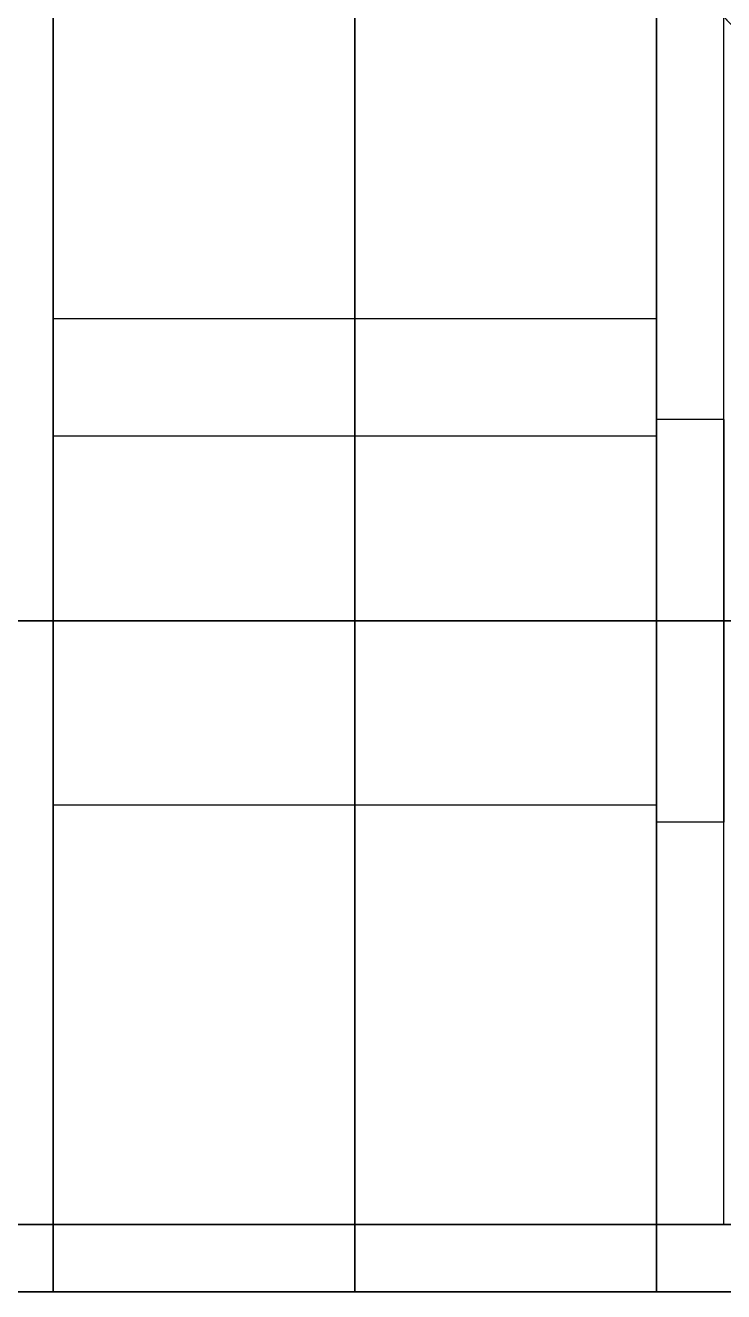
# Model space of a CAD drawing. Header units: millimetres. Extents: x -6529 to 809, y -8611 to 207.
# Drawn here: x 750.19 to 771.03, y -5011.21 to -4973.46 of the extents above; entities that cross this region are included whole.
import ezdxf

# ---------------------------------------------------------------- set-up
doc = ezdxf.new("R2010")
doc.units = ezdxf.units.MM
doc.header["$MEASUREMENT"] = 0
doc.layers.add('platen', color=7, linetype='Continuous', true_color=0x007f00)
doc.layers.add('staal', color=5, linetype='Continuous', true_color=0x0000ff)

# ---------------------------------------------------------------- blocks, each defined once
blk = doc.blocks.new('top plaat')
at = {"layer": 'platen'}
for points in [[(1276, -1276), (1276, -1256), (1276, -1236)], [(1276, -1276, 18), (1276, -1256, 18), (1276, -1236, 18)], [(1276, -1276, 9), (1276, -1256, 9), (1276, -1236, 9)], [(1276, -1256), (1276, -1256, 9), (1276, -1256, 18)], [(1276, -1276), (1276, -1276, 9), (1276, -1276, 18)]]:
    blk.add_open_spline(points, degree=2, dxfattribs=at)
for points in [[(40, -1276), (349, -1276), (658, -1276), (967, -1276), (1276, -1276)], [(40, -1276, 18), (349, -1276, 18), (658, -1276, 18), (967, -1276, 18), (1276, -1276, 18)], [(40, -1276, 9), (349, -1276, 9), (658, -1276, 9), (967, -1276, 9), (1276, -1276, 9)]]:
    blk.add_open_spline(points, degree=2, knots=[5973.638309, 5973.638309, 5973.638309, 6592.931454, 6592.931454, 7212.2246, 7212.2246, 7212.2246], dxfattribs=at)
blk = doc.blocks.new('plaat base')
at = {"layer": 'platen'}
for p, q in [((1296, -332), (1296, -332, 18)), ((1290.5, -337.5), (1290.5, -337.5, 18)), ((1301.5, -337.5), (1301.5, -337.5, 18)), ((1296, -343), (1296, -343, 18)), ((1296, -407), (1296, -407, 18)), ((1290.5, -412.5), (1290.5, -412.5, 18)), ((1301.5, -412.5), (1301.5, -412.5, 18)), ((1296, -418), (1296, -418, 18)), ((1296, -482), (1296, -482, 18)), ((1290.5, -487.5), (1290.5, -487.5, 18)), ((1301.5, -487.5), (1301.5, -487.5, 18)), ((1296, -493), (1296, -493, 18)), ((1296, -557), (1296, -557, 18)), ((1290.5, -562.5), (1290.5, -562.5, 18)), ((1301.5, -562.5), (1301.5, -562.5, 18)), ((1296, -568), (1296, -568, 18)), ((1296, -932), (1296, -932, 18)), ((1290.5, -937.5), (1290.5, -937.5, 18)), ((1301.5, -937.5), (1301.5, -937.5, 18)), ((1296, -943), (1296, -943, 18)), ((1296, -1007), (1296, -1007, 18)), ((1290.5, -1012.5), (1290.5, -1012.5, 18)), ((1301.5, -1012.5), (1301.5, -1012.5, 18)), ((1296, -1018), (1296, -1018, 18)), ((1296, -1082), (1296, -1082, 18)), ((1290.5, -1087.5), (1290.5, -1087.5, 18)), ((1301.5, -1087.5), (1301.5, -1087.5, 18)), ((1296, -1093), (1296, -1093, 18)), ((1296, -1157), (1296, -1157, 18)), ((1290.5, -1162.5), (1290.5, -1162.5, 18)), ((1301.5, -1162.5), (1301.5, -1162.5, 18)), ((1296, -1168), (1296, -1168, 18))]:
    blk.add_line(p, q, dxfattribs=at)
for points in [[(1316, -300), (1287, -300), (1258, -300)], [(1316, -300, 18), (1287, -300, 18), (1258, -300, 18)], [(1316, -300, 9), (1287, -300, 9), (1258, -300, 9)], [(1287, -300), (1287, -300, 9), (1287, -300, 18)], [(1316, -600), (1316, -450), (1316, -300)], [(1316, -300), (1316, -300, 9), (1316, -300, 18)], [(1316, -600, 18), (1316, -450, 18), (1316, -300, 18)], [(1316, -600, 9), (1316, -450, 9), (1316, -300, 9)], [(1316, -450), (1316, -450, 9), (1316, -450, 18)], [(1258, -600), (1287, -600), (1316, -600)], [(1258, -600, 18), (1287, -600, 18), (1316, -600, 18)], [(1258, -600, 9), (1287, -600, 9), (1316, -600, 9)], [(1287, -600), (1287, -600, 9), (1287, -600, 18)], [(1316, -600), (1316, -600, 9), (1316, -600, 18)], [(1316, -900), (1287, -900), (1258, -900)], [(1316, -900, 18), (1287, -900, 18), (1258, -900, 18)], [(1316, -900, 9), (1287, -900, 9), (1258, -900, 9)], [(1287, -900), (1287, -900, 9), (1287, -900, 18)], [(1316, -1200), (1316, -1050), (1316, -900)], [(1316, -900), (1316, -900, 9), (1316, -900, 18)], [(1316, -1200, 18), (1316, -1050, 18), (1316, -900, 18)], [(1316, -1200, 9), (1316, -1050, 9), (1316, -900, 9)], [(1316, -1050), (1316, -1050, 9), (1316, -1050, 18)], [(958, -1200), (1137, -1200), (1316, -1200)], [(958, -1200, 18), (1137, -1200, 18), (1316, -1200, 18)], [(958, -1200, 9), (1137, -1200, 9), (1316, -1200, 9)], [(1316, -1200), (1316, -1200, 9), (1316, -1200, 18)]]:
    blk.add_open_spline(points, degree=2, dxfattribs=at)
for points in [[(1290.5, -337.5), (1290.5, -332), (1296, -332), (1301.5, -332), (1301.5, -337.5), (1301.5, -343), (1296, -343), (1290.5, -343), (1290.5, -337.5)], [(1290.5, -337.5, 18), (1290.5, -332, 18), (1296, -332, 18), (1301.5, -332, 18), (1301.5, -337.5, 18), (1301.5, -343, 18), (1296, -343, 18), (1290.5, -343, 18), (1290.5, -337.5, 18)], [(1290.5, -412.5), (1290.5, -407), (1296, -407), (1301.5, -407), (1301.5, -412.5), (1301.5, -418), (1296, -418), (1290.5, -418), (1290.5, -412.5)], [(1290.5, -412.5, 18), (1290.5, -407, 18), (1296, -407, 18), (1301.5, -407, 18), (1301.5, -412.5, 18), (1301.5, -418, 18), (1296, -418, 18), (1290.5, -418, 18), (1290.5, -412.5, 18)], [(1290.5, -487.5), (1290.5, -482), (1296, -482), (1301.5, -482), (1301.5, -487.5), (1301.5, -493), (1296, -493), (1290.5, -493), (1290.5, -487.5)], [(1290.5, -487.5, 18), (1290.5, -482, 18), (1296, -482, 18), (1301.5, -482, 18), (1301.5, -487.5, 18), (1301.5, -493, 18), (1296, -493, 18), (1290.5, -493, 18), (1290.5, -487.5, 18)], [(1290.5, -562.5), (1290.5, -557), (1296, -557), (1301.5, -557), (1301.5, -562.5), (1301.5, -568), (1296, -568), (1290.5, -568), (1290.5, -562.5)], [(1290.5, -562.5, 18), (1290.5, -557, 18), (1296, -557, 18), (1301.5, -557, 18), (1301.5, -562.5, 18), (1301.5, -568, 18), (1296, -568, 18), (1290.5, -568, 18), (1290.5, -562.5, 18)], [(1290.5, -937.5), (1290.5, -932), (1296, -932), (1301.5, -932), (1301.5, -937.5), (1301.5, -943), (1296, -943), (1290.5, -943), (1290.5, -937.5)], [(1290.5, -937.5, 18), (1290.5, -932, 18), (1296, -932, 18), (1301.5, -932, 18), (1301.5, -937.5, 18), (1301.5, -943, 18), (1296, -943, 18), (1290.5, -943, 18), (1290.5, -937.5, 18)], [(1290.5, -1012.5), (1290.5, -1007), (1296, -1007), (1301.5, -1007), (1301.5, -1012.5), (1301.5, -1018), (1296, -1018), (1290.5, -1018), (1290.5, -1012.5)], [(1290.5, -1012.5, 18), (1290.5, -1007, 18), (1296, -1007, 18), (1301.5, -1007, 18), (1301.5, -1012.5, 18), (1301.5, -1018, 18), (1296, -1018, 18), (1290.5, -1018, 18), (1290.5, -1012.5, 18)], [(1290.5, -1087.5), (1290.5, -1082), (1296, -1082), (1301.5, -1082), (1301.5, -1087.5), (1301.5, -1093), (1296, -1093), (1290.5, -1093), (1290.5, -1087.5)], [(1290.5, -1087.5, 18), (1290.5, -1082, 18), (1296, -1082, 18), (1301.5, -1082, 18), (1301.5, -1087.5, 18), (1301.5, -1093, 18), (1296, -1093, 18), (1290.5, -1093, 18), (1290.5, -1087.5, 18)], [(1290.5, -1162.5), (1290.5, -1157), (1296, -1157), (1301.5, -1157), (1301.5, -1162.5), (1301.5, -1168), (1296, -1168), (1290.5, -1168), (1290.5, -1162.5)], [(1290.5, -1162.5, 18), (1290.5, -1157, 18), (1296, -1157, 18), (1301.5, -1157, 18), (1301.5, -1162.5, 18), (1301.5, -1168, 18), (1296, -1168, 18), (1290.5, -1168, 18), (1290.5, -1162.5, 18)]]:
    blk.add_rational_spline(points, [1, 0.707106781187, 1, 0.707106781187, 1, 0.707106781187, 1, 0.707106781187, 1], degree=2, knots=[-31.415927, -31.415927, -31.415927, -23.561945, -23.561945, -15.707963, -15.707963, -7.853982, -7.853982, 0, 0, 0], dxfattribs=at)

msp = doc.modelspace()

# ---------------------------------------------------------------- linework, layer by layer
at = {"layer": 'staal'}
for p, q in [((771.026, -4985.207, 1145.5), (769.026, -4985.207, 1145.5)), ((771.026, -4985.207, 1220.5), (769.026, -4985.207, 1220.5)), ((771.026, -4985.207, 995.5), (769.026, -4985.207, 995.5)), ((771.026, -4985.207, 1070.5), (769.026, -4985.207, 1070.5)), ((771.026, -4985.207, 845.5), (769.026, -4985.207, 845.5)), ((771.026, -4985.207, 920.5), (769.026, -4985.207, 920.5)), ((771.026, -4985.207, 770.5), (769.026, -4985.207, 770.5)), ((771.026, -4985.207, 695.5), (769.026, -4985.207, 695.5)), ((771.026, -4985.207, 95.5), (769.026, -4985.207, 95.5)), ((771.026, -4985.207, 170.5), (769.026, -4985.207, 170.5)), ((771.026, -4985.207, 320.5), (769.026, -4985.207, 320.5)), ((771.026, -4985.207, 245.5), (769.026, -4985.207, 245.5)), ((771.026, -4985.207, 470.5), (769.026, -4985.207, 470.5)), ((771.026, -4985.207, 395.5), (769.026, -4985.207, 395.5)), ((771.026, -4985.207, 620.5), (769.026, -4985.207, 620.5)), ((771.026, -4985.207, 545.5), (769.026, -4985.207, 545.5)), ((769.026, -4991.207, 40), (771.026, -4991.207, 40)), ((769.026, -4991.207, 1276), (771.026, -4991.207, 1276)), ((771.026, -4991.207, 1139.5), (769.026, -4991.207, 1139.5)), ((771.026, -4991.207, 1151.5), (769.026, -4991.207, 1151.5)), ((771.026, -4991.207, 1214.5), (769.026, -4991.207, 1214.5)), ((771.026, -4991.207, 1226.5), (769.026, -4991.207, 1226.5)), ((771.026, -4991.207, 989.5), (769.026, -4991.207, 989.5)), ((771.026, -4991.207, 1001.5), (769.026, -4991.207, 1001.5)), ((771.026, -4991.207, 1064.5), (769.026, -4991.207, 1064.5)), ((771.026, -4991.207, 1076.5), (769.026, -4991.207, 1076.5)), ((771.026, -4991.207, 839.5), (769.026, -4991.207, 839.5)), ((771.026, -4991.207, 851.5), (769.026, -4991.207, 851.5)), ((771.026, -4991.207, 914.5), (769.026, -4991.207, 914.5)), ((771.026, -4991.207, 926.5), (769.026, -4991.207, 926.5)), ((771.026, -4991.207, 764.5), (769.026, -4991.207, 764.5)), ((771.026, -4991.207, 776.5), (769.026, -4991.207, 776.5)), ((771.026, -4991.207, 689.5), (769.026, -4991.207, 689.5)), ((771.026, -4991.207, 701.5), (769.026, -4991.207, 701.5)), ((771.026, -4991.207, 89.5), (769.026, -4991.207, 89.5)), ((771.026, -4991.207, 101.5), (769.026, -4991.207, 101.5)), ((771.026, -4991.207, 164.5), (769.026, -4991.207, 164.5)), ((771.026, -4991.207, 176.5), (769.026, -4991.207, 176.5)), ((771.026, -4991.207, 314.5), (769.026, -4991.207, 314.5)), ((771.026, -4991.207, 326.5), (769.026, -4991.207, 326.5)), ((771.026, -4991.207, 239.5), (769.026, -4991.207, 239.5)), ((771.026, -4991.207, 251.5), (769.026, -4991.207, 251.5)), ((771.026, -4991.207, 464.5), (769.026, -4991.207, 464.5)), ((771.026, -4991.207, 476.5), (769.026, -4991.207, 476.5)), ((771.026, -4991.207, 389.5), (769.026, -4991.207, 389.5)), ((771.026, -4991.207, 401.5), (769.026, -4991.207, 401.5)), ((771.026, -4991.207, 614.5), (769.026, -4991.207, 614.5)), ((771.026, -4991.207, 626.5), (769.026, -4991.207, 626.5)), ((771.026, -4991.207, 539.5), (769.026, -4991.207, 539.5)), ((771.026, -4991.207, 551.5), (769.026, -4991.207, 551.5)), ((771.026, -4997.207, 1145.5), (769.026, -4997.207, 1145.5)), ((771.026, -4997.207, 1220.5), (769.026, -4997.207, 1220.5)), ((771.026, -4997.207, 995.5), (769.026, -4997.207, 995.5)), ((771.026, -4997.207, 1070.5), (769.026, -4997.207, 1070.5)), ((771.026, -4997.207, 845.5), (769.026, -4997.207, 845.5)), ((771.026, -4997.207, 920.5), (769.026, -4997.207, 920.5)), ((771.026, -4997.207, 770.5), (769.026, -4997.207, 770.5)), ((771.026, -4997.207, 695.5), (769.026, -4997.207, 695.5)), ((771.026, -4997.207, 95.5), (769.026, -4997.207, 95.5)), ((771.026, -4997.207, 170.5), (769.026, -4997.207, 170.5)), ((771.026, -4997.207, 320.5), (769.026, -4997.207, 320.5)), ((771.026, -4997.207, 245.5), (769.026, -4997.207, 245.5)), ((771.026, -4997.207, 470.5), (769.026, -4997.207, 470.5)), ((771.026, -4997.207, 395.5), (769.026, -4997.207, 395.5)), ((771.026, -4997.207, 620.5), (769.026, -4997.207, 620.5)), ((771.026, -4997.207, 545.5), (769.026, -4997.207, 545.5))]:
    msp.add_line(p, q, dxfattribs=at)
msp.add_lwpolyline([(-506.974, -3695.207), (809.026, -3695.207), (809.026, -5011.207), (-506.974, -5011.207)], close=True, dxfattribs=at)
for points in [[(809.026, -5011.207), (789.026, -4991.207), (769.026, -4971.207)], [(769.026, -4971.207, 40), (789.026, -4991.207, 40), (809.026, -5011.207, 40)], [(809.026, -5011.207, 40), (789.026, -4991.207, 40), (769.026, -4971.207, 40)], [(769.026, -4971.207, 40), (769.026, -4991.207, 40), (769.026, -5011.207, 40)], [(769.026, -4971.207, 1276), (769.026, -4991.207, 1276), (769.026, -5011.207, 1276)], [(769.026, -4971.207, 658), (769.026, -4991.207, 658), (769.026, -5011.207, 658)], [(809.026, -5011.207, 1316), (789.026, -4991.207, 1316), (769.026, -4971.207, 1316)], [(809.026, -5011.207, 1316), (789.026, -4991.207, 1316), (769.026, -4971.207, 1316)], [(807.026, -5009.207, 38), (789.026, -4991.207, 38), (771.026, -4973.207, 38)], [(771.026, -4973.207, 2), (789.026, -4991.207, 2), (807.026, -5009.207, 2)], [(771.026, -4973.207, 38), (789.026, -4991.207, 38), (807.026, -5009.207, 38)], [(807.026, -5009.207, 2), (789.026, -4991.207, 2), (771.026, -4973.207, 2)], [(771.026, -5009.207, 40), (771.026, -4991.207, 40), (771.026, -4973.207, 40)], [(771.026, -5009.207, 1276), (771.026, -4991.207, 1276), (771.026, -4973.207, 1276)], [(771.026, -5009.207, 658), (771.026, -4991.207, 658), (771.026, -4973.207, 658)], [(789.026, -4991.207, 40), (753.776, -4991.207, 40), (718.526, -4991.207, 40)], [(789.026, -4991.207, 38), (753.776, -4991.207, 38), (718.526, -4991.207, 38)], [(789.026, -4991.207, 2), (753.776, -4991.207, 2), (718.526, -4991.207, 2)], [(789.026, -4991.207), (753.776, -4991.207), (718.526, -4991.207)], [(718.526, -4991.207, 1316), (753.776, -4991.207, 1316), (789.026, -4991.207, 1316)], [(718.526, -4991.207, 1314), (753.776, -4991.207, 1314), (789.026, -4991.207, 1314)], [(718.526, -4991.207, 1278), (753.776, -4991.207, 1278), (789.026, -4991.207, 1278)], [(718.526, -4991.207, 1276), (753.776, -4991.207, 1276), (789.026, -4991.207, 1276)], [(769.026, -4991.207, 40), (769.026, -4991.207, 64.75), (769.026, -4991.207, 89.5)], [(769.026, -4991.207, 101.5), (769.026, -4991.207, 133), (769.026, -4991.207, 164.5)], [(769.026, -4991.207, 176.5), (769.026, -4991.207, 208), (769.026, -4991.207, 239.5)], [(769.026, -4991.207, 251.5), (769.026, -4991.207, 283), (769.026, -4991.207, 314.5)], [(769.026, -4991.207, 326.5), (769.026, -4991.207, 358), (769.026, -4991.207, 389.5)], [(769.026, -4991.207, 401.5), (769.026, -4991.207, 433), (769.026, -4991.207, 464.5)], [(769.026, -4991.207, 476.5), (769.026, -4991.207, 508), (769.026, -4991.207, 539.5)], [(769.026, -4991.207, 551.5), (769.026, -4991.207, 583), (769.026, -4991.207, 614.5)], [(769.026, -4991.207, 626.5), (769.026, -4991.207, 658), (769.026, -4991.207, 689.5)], [(769.026, -4991.207, 701.5), (769.026, -4991.207, 733), (769.026, -4991.207, 764.5)], [(769.026, -4991.207, 776.5), (769.026, -4991.207, 808), (769.026, -4991.207, 839.5)], [(769.026, -4991.207, 851.5), (769.026, -4991.207, 883), (769.026, -4991.207, 914.5)], [(769.026, -4991.207, 926.5), (769.026, -4991.207, 958), (769.026, -4991.207, 989.5)], [(769.026, -4991.207, 1001.5), (769.026, -4991.207, 1033), (769.026, -4991.207, 1064.5)], [(769.026, -4991.207, 1076.5), (769.026, -4991.207, 1108), (769.026, -4991.207, 1139.5)], [(769.026, -4991.207, 1151.5), (769.026, -4991.207, 1183), (769.026, -4991.207, 1214.5)], [(769.026, -4991.207, 1226.5), (769.026, -4991.207, 1251.25), (769.026, -4991.207, 1276)], [(771.026, -4991.207, 40), (771.026, -4991.207, 64.75), (771.026, -4991.207, 89.5)], [(771.026, -4991.207, 101.5), (771.026, -4991.207, 133), (771.026, -4991.207, 164.5)], [(771.026, -4991.207, 176.5), (771.026, -4991.207, 208), (771.026, -4991.207, 239.5)], [(771.026, -4991.207, 251.5), (771.026, -4991.207, 283), (771.026, -4991.207, 314.5)], [(771.026, -4991.207, 326.5), (771.026, -4991.207, 358), (771.026, -4991.207, 389.5)], [(771.026, -4991.207, 401.5), (771.026, -4991.207, 433), (771.026, -4991.207, 464.5)], [(771.026, -4991.207, 476.5), (771.026, -4991.207, 508), (771.026, -4991.207, 539.5)], [(771.026, -4991.207, 551.5), (771.026, -4991.207, 583), (771.026, -4991.207, 614.5)], [(771.026, -4991.207, 626.5), (771.026, -4991.207, 658), (771.026, -4991.207, 689.5)], [(771.026, -4991.207, 701.5), (771.026, -4991.207, 733), (771.026, -4991.207, 764.5)], [(771.026, -4991.207, 776.5), (771.026, -4991.207, 808), (771.026, -4991.207, 839.5)], [(771.026, -4991.207, 851.5), (771.026, -4991.207, 883), (771.026, -4991.207, 914.5)], [(771.026, -4991.207, 926.5), (771.026, -4991.207, 958), (771.026, -4991.207, 989.5)], [(771.026, -4991.207, 1001.5), (771.026, -4991.207, 1033), (771.026, -4991.207, 1064.5)], [(771.026, -4991.207, 1076.5), (771.026, -4991.207, 1108), (771.026, -4991.207, 1139.5)], [(771.026, -4991.207, 1151.5), (771.026, -4991.207, 1183), (771.026, -4991.207, 1214.5)], [(771.026, -4991.207, 1226.5), (771.026, -4991.207, 1251.25), (771.026, -4991.207, 1276)], [(807.026, -5009.207, 38), (151.026, -5009.207, 38), (-504.974, -5009.207, 38)], [(807.026, -5009.207, 2), (151.026, -5009.207, 2), (-504.974, -5009.207, 2)], [(-504.974, -5009.207, 1314), (151.026, -5009.207, 1314), (807.026, -5009.207, 1314)], [(-504.974, -5009.207, 1278), (151.026, -5009.207, 1278), (807.026, -5009.207, 1278)], [(807.026, -5009.207, 20), (763.276, -5009.207, 20), (719.526, -5009.207, 20)], [(719.526, -5009.207, 1296), (763.276, -5009.207, 1296), (807.026, -5009.207, 1296)], [(771.026, -5009.207, 40), (771.026, -5009.207, 658), (771.026, -5009.207, 1276)], [(807.026, -5009.207, 40), (789.026, -5009.207, 40), (771.026, -5009.207, 40)], [(807.026, -5009.207, 1276), (789.026, -5009.207, 1276), (771.026, -5009.207, 1276)], [(807.026, -5009.207, 658), (789.026, -5009.207, 658), (771.026, -5009.207, 658)], [(809.026, -5011.207), (151.026, -5011.207), (-506.974, -5011.207)], [(809.026, -5011.207, 40), (151.026, -5011.207, 40), (-506.974, -5011.207, 40)], [(-506.974, -5011.207, 1276), (151.026, -5011.207, 1276), (809.026, -5011.207, 1276)], [(-506.974, -5011.207, 1316), (151.026, -5011.207, 1316), (809.026, -5011.207, 1316)], [(809.026, -5011.207, 20), (764.276, -5011.207, 20), (719.526, -5011.207, 20)], [(719.526, -5011.207, 1296), (764.276, -5011.207, 1296), (809.026, -5011.207, 1296)], [(769.026, -5011.207, 40), (789.026, -5011.207, 40), (809.026, -5011.207, 40)], [(769.026, -5011.207, 1276), (789.026, -5011.207, 1276), (809.026, -5011.207, 1276)], [(769.026, -5011.207, 40), (769.026, -5011.207, 658), (769.026, -5011.207, 1276)], [(769.026, -5011.207, 658), (789.026, -5011.207, 658), (809.026, -5011.207, 658)]]:
    msp.add_open_spline(points, degree=2, dxfattribs=at)
for points, weights, knots in [([(769.026, -4985.207, 1145.5), (769.026, -4985.207, 1151.5), (769.026, -4991.207, 1151.5), (769.026, -4997.207, 1151.5), (769.026, -4997.207, 1145.5), (769.026, -4997.207, 1139.5), (769.026, -4991.207, 1139.5), (769.026, -4985.207, 1139.5), (769.026, -4985.207, 1145.5)], [1, 0.707106781187, 1, 0.707106781187, 1, 0.707106781187, 1, 0.707106781187, 1], [0, 0, 0, 7.853982, 7.853982, 15.707963, 15.707963, 23.561945, 23.561945, 31.415927, 31.415927, 31.415927]), ([(769.026, -4985.207, 1220.5), (769.026, -4985.207, 1226.5), (769.026, -4991.207, 1226.5), (769.026, -4997.207, 1226.5), (769.026, -4997.207, 1220.5), (769.026, -4997.207, 1214.5), (769.026, -4991.207, 1214.5), (769.026, -4985.207, 1214.5), (769.026, -4985.207, 1220.5)], [1, 0.707106781187, 1, 0.707106781187, 1, 0.707106781187, 1, 0.707106781187, 1], [0, 0, 0, 7.853982, 7.853982, 15.707963, 15.707963, 23.561945, 23.561945, 31.415927, 31.415927, 31.415927]), ([(769.026, -4985.207, 995.5), (769.026, -4985.207, 1001.5), (769.026, -4991.207, 1001.5), (769.026, -4997.207, 1001.5), (769.026, -4997.207, 995.5), (769.026, -4997.207, 989.5), (769.026, -4991.207, 989.5), (769.026, -4985.207, 989.5), (769.026, -4985.207, 995.5)], [1, 0.707106781187, 1, 0.707106781187, 1, 0.707106781187, 1, 0.707106781187, 1], [0, 0, 0, 7.853982, 7.853982, 15.707963, 15.707963, 23.561945, 23.561945, 31.415927, 31.415927, 31.415927]), ([(769.026, -4985.207, 1070.5), (769.026, -4985.207, 1076.5), (769.026, -4991.207, 1076.5), (769.026, -4997.207, 1076.5), (769.026, -4997.207, 1070.5), (769.026, -4997.207, 1064.5), (769.026, -4991.207, 1064.5), (769.026, -4985.207, 1064.5), (769.026, -4985.207, 1070.5)], [1, 0.707106781187, 1, 0.707106781187, 1, 0.707106781187, 1, 0.707106781187, 1], [0, 0, 0, 7.853982, 7.853982, 15.707963, 15.707963, 23.561945, 23.561945, 31.415927, 31.415927, 31.415927]), ([(769.026, -4985.207, 845.5), (769.026, -4985.207, 851.5), (769.026, -4991.207, 851.5), (769.026, -4997.207, 851.5), (769.026, -4997.207, 845.5), (769.026, -4997.207, 839.5), (769.026, -4991.207, 839.5), (769.026, -4985.207, 839.5), (769.026, -4985.207, 845.5)], [0.999999860338, 0.707106851018, 1, 0.707106781187, 1, 0.707106781187, 1, 0.707106781187, 1], [0, 0, 0, 7.85398, 7.85398, 15.707962, 15.707962, 23.561944, 23.561944, 31.415927, 31.415927, 31.415927]), ([(769.026, -4985.207, 920.5), (769.026, -4985.207, 926.5), (769.026, -4991.207, 926.5), (769.026, -4997.207, 926.5), (769.026, -4997.207, 920.5), (769.026, -4997.207, 914.5), (769.026, -4991.207, 914.5), (769.026, -4985.207, 914.5), (769.026, -4985.207, 920.5)], [1, 0.707106781187, 1, 0.707106781187, 1, 0.707106781187, 1, 0.707106781187, 1], [0, 0, 0, 7.853982, 7.853982, 15.707963, 15.707963, 23.561945, 23.561945, 31.415927, 31.415927, 31.415927]), ([(769.026, -4985.207, 770.5), (769.026, -4985.207, 776.5), (769.026, -4991.207, 776.5), (769.026, -4997.207, 776.5), (769.026, -4997.207, 770.5), (769.026, -4997.207, 764.5), (769.026, -4991.207, 764.5), (769.026, -4985.207, 764.5), (769.026, -4985.207, 770.5)], [1, 0.707106781187, 1, 0.707106781187, 1, 0.707106781187, 1, 0.707106781187, 1], [0, 0, 0, 7.853982, 7.853982, 15.707963, 15.707963, 23.561945, 23.561945, 31.415927, 31.415927, 31.415927]), ([(769.026, -4985.207, 695.5), (769.026, -4985.207, 701.5), (769.026, -4991.207, 701.5), (769.026, -4997.207, 701.5), (769.026, -4997.207, 695.5), (769.026, -4997.207, 689.5), (769.026, -4991.207, 689.5), (769.026, -4985.207, 689.5), (769.026, -4985.207, 695.5)], [1, 0.707106781187, 1, 0.707106781187, 1, 0.707106781187, 1, 0.707106781187, 1], [0, 0, 0, 7.853982, 7.853982, 15.707963, 15.707963, 23.561945, 23.561945, 31.415927, 31.415927, 31.415927]), ([(769.026, -4985.207, 95.5), (769.026, -4985.207, 101.5), (769.026, -4991.207, 101.5), (769.026, -4997.207, 101.5), (769.026, -4997.207, 95.5), (769.026, -4997.207, 89.5), (769.026, -4991.207, 89.5), (769.026, -4985.207, 89.5), (769.026, -4985.207, 95.5)], [1, 0.707106781187, 1, 0.707106781187, 1, 0.707106781187, 1, 0.707106781187, 1], [0, 0, 0, 7.853982, 7.853982, 15.707963, 15.707963, 23.561945, 23.561945, 31.415927, 31.415927, 31.415927]), ([(769.026, -4985.207, 170.5), (769.026, -4985.207, 176.5), (769.026, -4991.207, 176.5), (769.026, -4997.207, 176.5), (769.026, -4997.207, 170.5), (769.026, -4997.207, 164.5), (769.026, -4991.207, 164.5), (769.026, -4985.207, 164.5), (769.026, -4985.207, 170.5)], [1, 0.707106781187, 1, 0.707106781187, 1, 0.707106781187, 1, 0.707106781187, 1], [0, 0, 0, 7.853982, 7.853982, 15.707963, 15.707963, 23.561945, 23.561945, 31.415927, 31.415927, 31.415927]), ([(769.026, -4985.207, 320.5), (769.026, -4985.207, 326.5), (769.026, -4991.207, 326.5), (769.026, -4997.207, 326.5), (769.026, -4997.207, 320.5), (769.026, -4997.207, 314.5), (769.026, -4991.207, 314.5), (769.026, -4985.207, 314.5), (769.026, -4985.207, 320.5)], [1, 0.707106781187, 1, 0.707106781187, 1, 0.707106781187, 1, 0.707106781187, 1], [0, 0, 0, 7.853982, 7.853982, 15.707963, 15.707963, 23.561945, 23.561945, 31.415927, 31.415927, 31.415927]), ([(769.026, -4985.207, 245.5), (769.026, -4985.207, 251.5), (769.026, -4991.207, 251.5), (769.026, -4997.207, 251.5), (769.026, -4997.207, 245.5), (769.026, -4997.207, 239.5), (769.026, -4991.207, 239.5), (769.026, -4985.207, 239.5), (769.026, -4985.207, 245.5)], [0.999999860338, 0.707106851018, 1, 0.707106781187, 1, 0.707106781187, 1, 0.707106781187, 1], [0, 0, 0, 7.85398, 7.85398, 15.707962, 15.707962, 23.561944, 23.561944, 31.415927, 31.415927, 31.415927]), ([(769.026, -4985.207, 470.5), (769.026, -4985.207, 476.5), (769.026, -4991.207, 476.5), (769.026, -4997.207, 476.5), (769.026, -4997.207, 470.5), (769.026, -4997.207, 464.5), (769.026, -4991.207, 464.5), (769.026, -4985.207, 464.5), (769.026, -4985.207, 470.5)], [0.999999860338, 0.707106851018, 1, 0.707106781187, 1, 0.707106781187, 1, 0.707106781187, 1], [0, 0, 0, 7.85398, 7.85398, 15.707962, 15.707962, 23.561944, 23.561944, 31.415927, 31.415927, 31.415927]), ([(769.026, -4985.207, 395.5), (769.026, -4985.207, 401.5), (769.026, -4991.207, 401.5), (769.026, -4997.207, 401.5), (769.026, -4997.207, 395.5), (769.026, -4997.207, 389.5), (769.026, -4991.207, 389.5), (769.026, -4985.207, 389.5), (769.026, -4985.207, 395.5)], [1, 0.707106781187, 1, 0.707106781187, 1, 0.707106781187, 1, 0.707106781187, 1], [0, 0, 0, 7.853982, 7.853982, 15.707963, 15.707963, 23.561945, 23.561945, 31.415927, 31.415927, 31.415927]), ([(769.026, -4985.207, 620.5), (769.026, -4985.207, 626.5), (769.026, -4991.207, 626.5), (769.026, -4997.207, 626.5), (769.026, -4997.207, 620.5), (769.026, -4997.207, 614.5), (769.026, -4991.207, 614.5), (769.026, -4985.207, 614.5), (769.026, -4985.207, 620.5)], [1, 0.707106781187, 1, 0.707106781187, 1, 0.707106781187, 1, 0.707106781187, 1], [0, 0, 0, 7.853982, 7.853982, 15.707963, 15.707963, 23.561945, 23.561945, 31.415927, 31.415927, 31.415927]), ([(769.026, -4985.207, 545.5), (769.026, -4985.207, 551.5), (769.026, -4991.207, 551.5), (769.026, -4997.207, 551.5), (769.026, -4997.207, 545.5), (769.026, -4997.207, 539.5), (769.026, -4991.207, 539.5), (769.026, -4985.207, 539.5), (769.026, -4985.207, 545.5)], [1, 0.707106781187, 1, 0.707106781187, 1, 0.707106781187, 1, 0.707106781187, 1], [0, 0, 0, 7.853982, 7.853982, 15.707963, 15.707963, 23.561945, 23.561945, 31.415927, 31.415927, 31.415927]), ([(769.026, -4985.207, 95.5), (769.026, -4985.207, 89.5), (769.026, -4991.207, 89.5), (769.026, -4997.207, 89.5), (769.026, -4997.207, 95.5)], [1, 0.707106781187, 1, 0.707106781187, 1], [-31.415927, -31.415927, -31.415927, -23.561945, -23.561945, -15.707963, -15.707963, -15.707963]), ([(769.026, -4985.207, 170.5), (769.026, -4985.207, 164.5), (769.026, -4991.207, 164.5), (769.026, -4997.207, 164.5), (769.026, -4997.207, 170.5)], [1, 0.707106781187, 1, 0.707106781187, 1], [-31.415927, -31.415927, -31.415927, -23.561945, -23.561945, -15.707963, -15.707963, -15.707963]), ([(769.026, -4985.207, 320.5), (769.026, -4985.207, 314.5), (769.026, -4991.207, 314.5), (769.026, -4997.207, 314.5), (769.026, -4997.207, 320.5)], [1, 0.707106781187, 1, 0.707106781187, 1], [-31.415927, -31.415927, -31.415927, -23.561945, -23.561945, -15.707963, -15.707963, -15.707963]), ([(769.026, -4985.207, 245.5), (769.026, -4985.207, 239.5), (769.026, -4991.207, 239.5), (769.026, -4997.207, 239.5), (769.026, -4997.207, 245.5)], [1, 0.707106781187, 1, 0.707106781187, 1], [-31.415927, -31.415927, -31.415927, -23.561945, -23.561945, -15.707963, -15.707963, -15.707963]), ([(769.026, -4985.207, 470.5), (769.026, -4985.207, 464.5), (769.026, -4991.207, 464.5), (769.026, -4997.207, 464.5), (769.026, -4997.207, 470.5)], [1, 0.707106781187, 1, 0.707106781187, 1], [-31.415927, -31.415927, -31.415927, -23.561945, -23.561945, -15.707963, -15.707963, -15.707963]), ([(769.026, -4985.207, 395.5), (769.026, -4985.207, 389.5), (769.026, -4991.207, 389.5), (769.026, -4997.207, 389.5), (769.026, -4997.207, 395.5)], [1, 0.707106781187, 1, 0.707106781187, 1], [-31.415927, -31.415927, -31.415927, -23.561945, -23.561945, -15.707963, -15.707963, -15.707963]), ([(769.026, -4985.207, 620.5), (769.026, -4985.207, 614.5), (769.026, -4991.207, 614.5), (769.026, -4997.207, 614.5), (769.026, -4997.207, 620.5)], [1, 0.707106781187, 1, 0.707106781187, 1], [-31.415927, -31.415927, -31.415927, -23.561945, -23.561945, -15.707963, -15.707963, -15.707963]), ([(769.026, -4985.207, 545.5), (769.026, -4985.207, 539.5), (769.026, -4991.207, 539.5), (769.026, -4997.207, 539.5), (769.026, -4997.207, 545.5)], [1, 0.707106781187, 1, 0.707106781187, 1], [-31.415927, -31.415927, -31.415927, -23.561945, -23.561945, -15.707963, -15.707963, -15.707963]), ([(771.026, -4985.207, 1145.5), (771.026, -4985.207, 1139.5), (771.026, -4991.207, 1139.5), (771.026, -4997.207, 1139.5), (771.026, -4997.207, 1145.5), (771.026, -4997.207, 1151.5), (771.026, -4991.207, 1151.5), (771.026, -4985.207, 1151.5), (771.026, -4985.207, 1145.5)], [1, 0.707106781187, 1, 0.707106781187, 1, 0.707106781187, 1, 0.707106781187, 1], [-31.415927, -31.415927, -31.415927, -23.561945, -23.561945, -15.707963, -15.707963, -7.853982, -7.853982, 0, 0, 0]), ([(771.026, -4985.207, 1220.5), (771.026, -4985.207, 1214.5), (771.026, -4991.207, 1214.5), (771.026, -4997.207, 1214.5), (771.026, -4997.207, 1220.5), (771.026, -4997.207, 1226.5), (771.026, -4991.207, 1226.5), (771.026, -4985.207, 1226.5), (771.026, -4985.207, 1220.5)], [1, 0.707106781187, 1, 0.707106781187, 1, 0.707106781187, 1, 0.707106781187, 1], [-31.415927, -31.415927, -31.415927, -23.561945, -23.561945, -15.707963, -15.707963, -7.853982, -7.853982, 0, 0, 0]), ([(771.026, -4985.207, 995.5), (771.026, -4985.207, 989.5), (771.026, -4991.207, 989.5), (771.026, -4997.207, 989.5), (771.026, -4997.207, 995.5), (771.026, -4997.207, 1001.5), (771.026, -4991.207, 1001.5), (771.026, -4985.207, 1001.5), (771.026, -4985.207, 995.5)], [1, 0.707106781187, 1, 0.707106781187, 1, 0.707106781187, 1, 0.707106781187, 1], [-31.415927, -31.415927, -31.415927, -23.561945, -23.561945, -15.707963, -15.707963, -7.853982, -7.853982, 0, 0, 0]), ([(771.026, -4985.207, 1070.5), (771.026, -4985.207, 1064.5), (771.026, -4991.207, 1064.5), (771.026, -4997.207, 1064.5), (771.026, -4997.207, 1070.5), (771.026, -4997.207, 1076.5), (771.026, -4991.207, 1076.5), (771.026, -4985.207, 1076.5), (771.026, -4985.207, 1070.5)], [1, 0.707106781187, 1, 0.707106781187, 1, 0.707106781187, 1, 0.707106781187, 1], [-31.415927, -31.415927, -31.415927, -23.561945, -23.561945, -15.707963, -15.707963, -7.853982, -7.853982, 0, 0, 0]), ([(771.026, -4985.207, 845.5), (771.026, -4985.207, 839.5), (771.026, -4991.207, 839.5), (771.026, -4997.207, 839.5), (771.026, -4997.207, 845.5), (771.026, -4997.207, 851.5), (771.026, -4991.207, 851.5), (771.026, -4985.207, 851.5), (771.026, -4985.207, 845.5)], [1, 0.707106781187, 1, 0.707106781187, 1, 0.707106781187, 1, 0.707106781187, 1], [-31.415927, -31.415927, -31.415927, -23.561945, -23.561945, -15.707963, -15.707963, -7.853982, -7.853982, 0, 0, 0]), ([(771.026, -4985.207, 920.5), (771.026, -4985.207, 914.5), (771.026, -4991.207, 914.5), (771.026, -4997.207, 914.5), (771.026, -4997.207, 920.5), (771.026, -4997.207, 926.5), (771.026, -4991.207, 926.5), (771.026, -4985.207, 926.5), (771.026, -4985.207, 920.5)], [1, 0.707106781187, 1, 0.707106781187, 1, 0.707106781187, 1, 0.707106781187, 1], [-31.415927, -31.415927, -31.415927, -23.561945, -23.561945, -15.707963, -15.707963, -7.853982, -7.853982, 0, 0, 0]), ([(771.026, -4985.207, 770.5), (771.026, -4985.207, 764.5), (771.026, -4991.207, 764.5), (771.026, -4997.207, 764.5), (771.026, -4997.207, 770.5), (771.026, -4997.207, 776.5), (771.026, -4991.207, 776.5), (771.026, -4985.207, 776.5), (771.026, -4985.207, 770.5)], [1, 0.707106781187, 1, 0.707106781187, 1, 0.707106781187, 1, 0.707106781187, 1], [-31.415927, -31.415927, -31.415927, -23.561945, -23.561945, -15.707963, -15.707963, -7.853982, -7.853982, 0, 0, 0]), ([(771.026, -4985.207, 695.5), (771.026, -4985.207, 689.5), (771.026, -4991.207, 689.5), (771.026, -4997.207, 689.5), (771.026, -4997.207, 695.5), (771.026, -4997.207, 701.5), (771.026, -4991.207, 701.5), (771.026, -4985.207, 701.5), (771.026, -4985.207, 695.5)], [1, 0.707106781187, 1, 0.707106781187, 1, 0.707106781187, 1, 0.707106781187, 1], [-31.415927, -31.415927, -31.415927, -23.561945, -23.561945, -15.707963, -15.707963, -7.853982, -7.853982, 0, 0, 0]), ([(771.026, -4985.207, 95.5), (771.026, -4985.207, 89.5), (771.026, -4991.207, 89.5), (771.026, -4997.207, 89.5), (771.026, -4997.207, 95.5), (771.026, -4997.207, 101.5), (771.026, -4991.207, 101.5), (771.026, -4985.207, 101.5), (771.026, -4985.207, 95.5)], [1, 0.707106781187, 1, 0.707106781187, 1, 0.707106781187, 1, 0.707106781187, 1], [-31.415927, -31.415927, -31.415927, -23.561945, -23.561945, -15.707963, -15.707963, -7.853982, -7.853982, 0, 0, 0]), ([(771.026, -4985.207, 170.5), (771.026, -4985.207, 164.5), (771.026, -4991.207, 164.5), (771.026, -4997.207, 164.5), (771.026, -4997.207, 170.5), (771.026, -4997.207, 176.5), (771.026, -4991.207, 176.5), (771.026, -4985.207, 176.5), (771.026, -4985.207, 170.5)], [1, 0.707106781187, 1, 0.707106781187, 1, 0.707106781187, 1, 0.707106781187, 1], [-31.415927, -31.415927, -31.415927, -23.561945, -23.561945, -15.707963, -15.707963, -7.853982, -7.853982, 0, 0, 0]), ([(771.026, -4985.207, 320.5), (771.026, -4985.207, 314.5), (771.026, -4991.207, 314.5), (771.026, -4997.207, 314.5), (771.026, -4997.207, 320.5), (771.026, -4997.207, 326.5), (771.026, -4991.207, 326.5), (771.026, -4985.207, 326.5), (771.026, -4985.207, 320.5)], [1, 0.707106781187, 1, 0.707106781187, 1, 0.707106781187, 1, 0.707106781187, 1], [-31.415927, -31.415927, -31.415927, -23.561945, -23.561945, -15.707963, -15.707963, -7.853982, -7.853982, 0, 0, 0]), ([(771.026, -4985.207, 245.5), (771.026, -4985.207, 239.5), (771.026, -4991.207, 239.5), (771.026, -4997.207, 239.5), (771.026, -4997.207, 245.5), (771.026, -4997.207, 251.5), (771.026, -4991.207, 251.5), (771.026, -4985.207, 251.5), (771.026, -4985.207, 245.5)], [1, 0.707106781187, 1, 0.707106781187, 1, 0.707106781187, 1, 0.707106781187, 1], [-31.415927, -31.415927, -31.415927, -23.561945, -23.561945, -15.707963, -15.707963, -7.853982, -7.853982, 0, 0, 0]), ([(771.026, -4985.207, 470.5), (771.026, -4985.207, 464.5), (771.026, -4991.207, 464.5), (771.026, -4997.207, 464.5), (771.026, -4997.207, 470.5), (771.026, -4997.207, 476.5), (771.026, -4991.207, 476.5), (771.026, -4985.207, 476.5), (771.026, -4985.207, 470.5)], [1, 0.707106781187, 1, 0.707106781187, 1, 0.707106781187, 1, 0.707106781187, 1], [-31.415927, -31.415927, -31.415927, -23.561945, -23.561945, -15.707963, -15.707963, -7.853982, -7.853982, 0, 0, 0]), ([(771.026, -4985.207, 395.5), (771.026, -4985.207, 389.5), (771.026, -4991.207, 389.5), (771.026, -4997.207, 389.5), (771.026, -4997.207, 395.5), (771.026, -4997.207, 401.5), (771.026, -4991.207, 401.5), (771.026, -4985.207, 401.5), (771.026, -4985.207, 395.5)], [1, 0.707106781187, 1, 0.707106781187, 1, 0.707106781187, 1, 0.707106781187, 1], [-31.415927, -31.415927, -31.415927, -23.561945, -23.561945, -15.707963, -15.707963, -7.853982, -7.853982, 0, 0, 0]), ([(771.026, -4985.207, 620.5), (771.026, -4985.207, 614.5), (771.026, -4991.207, 614.5), (771.026, -4997.207, 614.5), (771.026, -4997.207, 620.5), (771.026, -4997.207, 626.5), (771.026, -4991.207, 626.5), (771.026, -4985.207, 626.5), (771.026, -4985.207, 620.5)], [1, 0.707106781187, 1, 0.707106781187, 1, 0.707106781187, 1, 0.707106781187, 1], [-31.415927, -31.415927, -31.415927, -23.561945, -23.561945, -15.707963, -15.707963, -7.853982, -7.853982, 0, 0, 0]), ([(771.026, -4985.207, 545.5), (771.026, -4985.207, 539.5), (771.026, -4991.207, 539.5), (771.026, -4997.207, 539.5), (771.026, -4997.207, 545.5), (771.026, -4997.207, 551.5), (771.026, -4991.207, 551.5), (771.026, -4985.207, 551.5), (771.026, -4985.207, 545.5)], [1, 0.707106781187, 1, 0.707106781187, 1, 0.707106781187, 1, 0.707106781187, 1], [-31.415927, -31.415927, -31.415927, -23.561945, -23.561945, -15.707963, -15.707963, -7.853982, -7.853982, 0, 0, 0])]:
    msp.add_rational_spline(points, weights, degree=2, knots=knots, dxfattribs=at)

# ---------------------------------------------------------------- block references
at = {"layer": 'platen'}
msp.add_blockref('top plaat', (-506.974, -3735.207, 1316), dxfattribs=at)
at = {"layer": 'platen', "extrusion": (-1, 4.54671e-15, 0)}
msp.add_blockref('plaat base', (3695.207, 1258, -769.026), dxfattribs=at)

doc.saveas('drawing.dxf')
